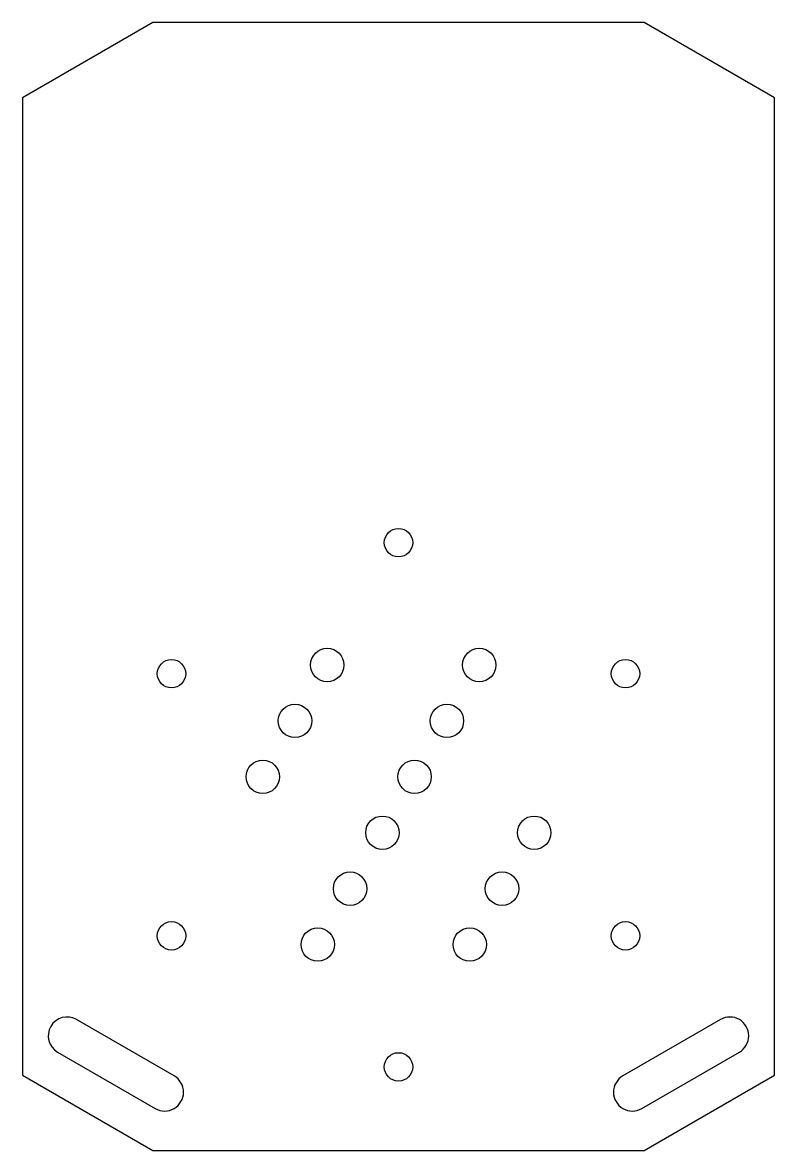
# Model space of a CAD drawing. Header units: millimetres. Extents: x -45 to 45, y -68 to 67.
import ezdxf

# ---------------------------------------------------------------- set-up
doc = ezdxf.new("R2010")
doc.units = ezdxf.units.MM
doc.layers.get('0').update_dxf_attribs({"linetype": 'CONTINUOUS'})

msp = doc.modelspace()

# ---------------------------------------------------------------- linework, layer by layer
msp.add_lwpolyline([(-45, -58.5), (-29.41, -67.5), (29.41, -67.5), (45, -58.5), (45, 58.5), (29.41, 67.5), (-29.41, 67.5), (-45, 58.5)], close=True)
for points in [[(-29.11, -62.48, 1), (-26.86, -58.58), (-38.55, -51.83, 1), (-40.8, -55.73)], [(40.8, -55.73, 1), (38.55, -51.83), (26.86, -58.58, 1), (29.11, -62.48)]]:
    msp.add_lwpolyline(points, format="xyb", close=True)
for centre, radius in [((0, 5.25), 1.7), ((-8.53, -9.4), 2), ((9.66, -9.4), 2), ((-27.17, -10.44), 1.7), ((27.17, -10.44), 1.7), ((-12.39, -16.09), 2), ((5.8, -16.09), 2), ((-16.25, -22.78), 2), ((1.93, -22.78), 2), ((-1.93, -29.47), 2), ((16.25, -29.47), 2), ((-5.8, -36.17), 2), ((12.39, -36.17), 2), ((-27.17, -41.81), 1.7), ((27.17, -41.81), 1.7), ((-9.66, -42.86), 2), ((8.53, -42.86), 2), ((0, -57.5), 1.7)]:
    msp.add_circle(centre, radius)

doc.saveas('drawing.dxf')
